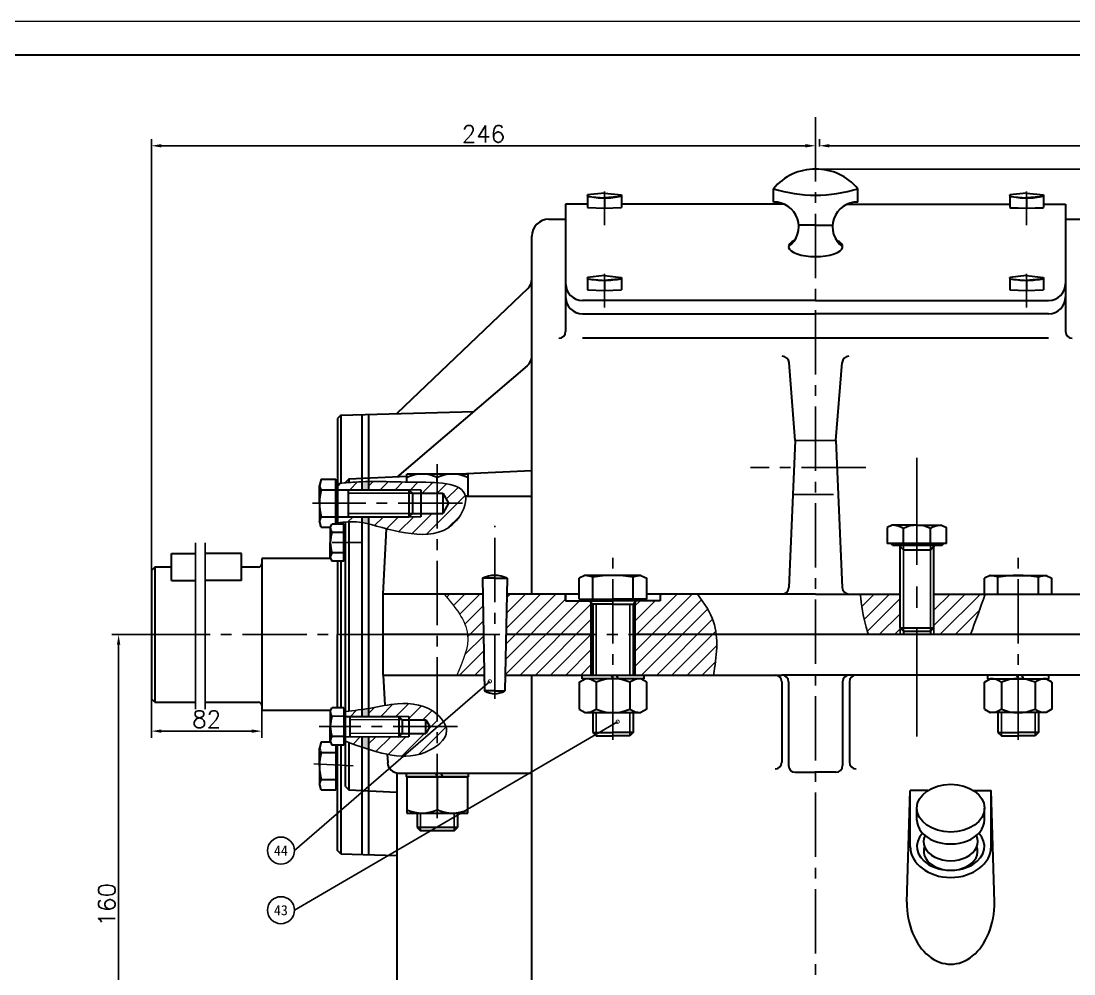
# Model space of a CAD drawing. Header units: millimetres. Extents: x -4 to 3231, y -4 to 1068.
# Drawn here: x 1361.3 to 1673.1, y 785.4 to 1067.6 of the extents above; entities that cross this region are included whole.
import ezdxf
from ezdxf import colors
from ezdxf.entities.mleader import LeaderData, LeaderLine
from ezdxf.enums import TextEntityAlignment as Align
from ezdxf.math import Vec2, Vec3

# ---------------------------------------------------------------- set-up
doc = ezdxf.new("R2010")
doc.units = ezdxf.units.MM
for name, pattern in [('ACAD_ISO02W100', [15, 12, -3]), ('CENTER', [50.8, 31.75, -6.35, 6.35, -6.35]), ('CENTER2', [28.575, 19.05, -3.175, 3.175, -3.175])]:
    doc.linetypes.add(name, pattern=pattern)
for name, color, linetype in [('中心线', 1, 'CENTER2'), ('细实线', 7, 'Continuous'), ('细实线层', 7, 'Continuous'), ('虚线层', 7, 'ACAD_ISO02W100')]:
    doc.layers.add(name, color=color, linetype=linetype)
for name, color, linetype, lineweight in [('剖面线', 5, 'Continuous', 20), ('标注线', 3, 'Continuous', 20), ('粗实线', 7, 'Continuous', 30), ('粗实线层', 7, 'Continuous', 30)]:
    doc.layers.add(name, color=color, linetype=linetype, lineweight=lineweight)
doc.styles.get("Standard").update_dxf_attribs({"font": 'txt', "bigfont": 'gbcbig.shx'})
doc.styles.add('国标字母', font='simfang.ttf', dxfattribs={"width": 0.667, "height": 5})
doc.dimstyles.new('直线', dxfattribs={"dimtxt": 5, "dimasz": 3, "dimexe": 2, "dimexo": 0, "dimgap": 1, "dimtad": 1, "dimdec": 0, "dimdsep": 46, "dimtxsty": 'Standard', "dimcen": 2.5, "dimadec": 0, "dimazin": 0, "dimtfac": 1, "dimtdec": 0, "dimtix": 1, "dimtmove": 0, "dimatfit": 3, "dimfxl": 1, "dimtfill": 1, "dimarcsym": 1})
pattern_1 = [(45, (-1764.066, -3005.4543), (-2.245064, 2.245064), [])]

# ---------------------------------------------------------------- blocks, each defined once
blk = doc.blocks.new('*D10')
at = {"layer": 'Defpoints', "color": 0, "transparency": 16777216}
for p in [(1596.56, 1023.75), (1728.56, 725.89), (1799.52, 725.89)]:
    blk.add_point(p, dxfattribs=at)
at = {"layer": '标注线', "color": 0, "lineweight": -2, "transparency": 16777216}
for p, q in [((1596.56, 1023.75), (1801.52, 1023.75)), ((1799.52, 1020.75), (1799.52, 728.89)), ((1728.56, 725.89), (1801.52, 725.89))]:
    blk.add_line(p, q, dxfattribs=at)
at = {"layer": '标注线', "color": 0, "transparency": 16777216}
for points in [[(1799.02, 1020.75), (1800.02, 1020.75), (1799.52, 1023.75)], [(1799.02, 728.89), (1800.02, 728.89), (1799.52, 725.89)]]:
    blk.add_solid(points, dxfattribs=at)
at = {"layer": '标注线', "color": 0, "transparency": 16777216, "insert": (1796.02, 885.89), "char_height": 5, "attachment_point": 5, "rotation": 90, "bg_fill": 3, "box_fill_scale": 1.1, "bg_fill_color": 256, "bg_fill_true_color": 13158600, "bg_fill_transparency": 0}
blk.add_mtext('298', dxfattribs=at)
blk = doc.blocks.new('*D18')
at = {"layer": 'Defpoints', "color": 0, "transparency": 16777216}
for p in [(1596.56, 1030.63), (1596.56, 1030.63), (1399.88, 904.89)]:
    blk.add_point(p, dxfattribs=at)
at = {"layer": '标注线', "color": 0, "lineweight": -2, "transparency": 16777216}
for p, q in [((1399.88, 904.89), (1399.88, 1032.63)), ((1596.56, 1030.63), (1596.56, 1032.63)), ((1402.88, 1030.63), (1593.56, 1030.63))]:
    blk.add_line(p, q, dxfattribs=at)
at = {"layer": '标注线', "color": 0, "transparency": 16777216}
for points in [[(1402.88, 1031.13), (1402.88, 1030.13), (1399.88, 1030.63)], [(1593.56, 1031.13), (1593.56, 1030.13), (1596.56, 1030.63)]]:
    blk.add_solid(points, dxfattribs=at)
at = {"layer": '标注线', "color": 0, "transparency": 16777216, "insert": (1498.22, 1034.13), "char_height": 5, "attachment_point": 5, "bg_fill": 3, "box_fill_scale": 1.1, "bg_fill_color": 256, "bg_fill_true_color": 13158600, "bg_fill_transparency": 0}
blk.add_mtext('246', dxfattribs=at)
blk = doc.blocks.new('*D19')
at = {"layer": 'Defpoints', "color": 0, "transparency": 16777216}
for p in [(1597.67, 1030.44), (1788.42, 1030.63), (1788.42, 894.89)]:
    blk.add_point(p, dxfattribs=at)
at = {"layer": '标注线', "color": 0, "lineweight": -2, "transparency": 16777216}
for p, q in [((1597.67, 1030.44), (1597.67, 1032.63)), ((1788.42, 894.89), (1788.42, 1032.63)), ((1600.67, 1030.63), (1785.42, 1030.63))]:
    blk.add_line(p, q, dxfattribs=at)
at = {"layer": '标注线', "color": 0, "transparency": 16777216}
for points in [[(1600.67, 1031.13), (1600.67, 1030.13), (1597.67, 1030.63)], [(1785.42, 1031.13), (1785.42, 1030.13), (1788.42, 1030.63)]]:
    blk.add_solid(points, dxfattribs=at)
at = {"layer": '标注线', "color": 0, "transparency": 16777216, "insert": (1693.05, 1034.13), "char_height": 5, "attachment_point": 5, "bg_fill": 3, "box_fill_scale": 1.1, "bg_fill_color": 256, "bg_fill_true_color": 13158600, "bg_fill_transparency": 0}
blk.add_mtext('223', dxfattribs=at)
blk = doc.blocks.new('*D20')
at = {"layer": 'Defpoints', "color": 0, "transparency": 16777216}
for p in [(1399.88, 866.89), (1432.6, 863.39), (1432.6, 857.29)]:
    blk.add_point(p, dxfattribs=at)
at = {"layer": '标注线', "color": 0, "lineweight": -2, "transparency": 16777216}
for p, q in [((1399.88, 866.89), (1399.88, 855.29)), ((1432.6, 863.39), (1432.6, 855.29)), ((1402.88, 857.29), (1429.6, 857.29))]:
    blk.add_line(p, q, dxfattribs=at)
at = {"layer": '标注线', "color": 0, "transparency": 16777216}
for points in [[(1402.88, 857.79), (1402.88, 856.79), (1399.88, 857.29)], [(1429.6, 857.79), (1429.6, 856.79), (1432.6, 857.29)]]:
    blk.add_solid(points, dxfattribs=at)
at = {"layer": '标注线', "color": 0, "transparency": 16777216, "insert": (1416.24, 860.79), "char_height": 5, "attachment_point": 5, "bg_fill": 3, "box_fill_scale": 1.1, "bg_fill_color": 256, "bg_fill_true_color": 13158600, "bg_fill_transparency": 0}
blk.add_mtext('82', dxfattribs=at)
blk = doc.blocks.new('*D21')
at = {"layer": 'Defpoints', "color": 0, "transparency": 16777216}
for p in [(1398.26, 885.89), (1390.19, 725.89), (1464.56, 725.89)]:
    blk.add_point(p, dxfattribs=at)
at = {"layer": '标注线', "color": 0, "lineweight": -2, "transparency": 16777216}
for p, q in [((1398.26, 885.89), (1388.19, 885.89)), ((1390.19, 882.89), (1390.19, 728.89)), ((1464.56, 725.89), (1388.19, 725.89))]:
    blk.add_line(p, q, dxfattribs=at)
at = {"layer": '标注线', "color": 0, "transparency": 16777216}
for points in [[(1389.69, 882.89), (1390.69, 882.89), (1390.19, 885.89)], [(1389.69, 728.89), (1390.69, 728.89), (1390.19, 725.89)]]:
    blk.add_solid(points, dxfattribs=at)
at = {"layer": '标注线', "color": 0, "transparency": 16777216, "insert": (1386.69, 805.89), "char_height": 5, "attachment_point": 5, "rotation": 90, "bg_fill": 3, "box_fill_scale": 1.1, "bg_fill_color": 256, "bg_fill_true_color": 13158600, "bg_fill_transparency": 0}
blk.add_mtext('160', dxfattribs=at)
blk = doc.blocks.new('_TagCircle')
at = {"color": 0, "linetype": 'ByBlock', "lineweight": -2, "transparency": 16777216}
blk.add_circle((0, 0), 4, dxfattribs=at)
at = {"layer": '细实线', "color": 0, "transparency": 16777216, "style": '国标字母'}
blk.add_attdef('TAGNUMBER', text='', height=3, dxfattribs=at).set_placement((0, -1.5), align=Align.CENTER)
blk = doc.blocks.new('_DotSmall')
at = {"color": 0, "linetype": 'ByBlock', "const_width": 0.5}
blk.add_lwpolyline([(-0.0625, 0, 1), (0.0625, 0, 1)], format="xyb", close=True, dxfattribs=at)

msp = doc.modelspace()

# ---------------------------------------------------------------- hatches: boundary and pattern name
at = {"layer": '剖面线'}
h = msp.add_hatch(dxfattribs=at)
h.set_pattern_fill('ANSI31', color=0)
edge = h.paths.add_edge_path()
edge.add_spline(control_points=[(1462.19, 931.13), (1461.54, 931.11), (1460.28, 931.04), (1458.98, 930.94), (1458.36, 930.89)], knot_values=[74.303672, 74.303672, 74.303672, 74.303672, 76.386603, 78.268728, 78.268728, 78.268728, 78.268728], degree=3, periodic=0)
edge.add_spline(control_points=[(1458.36, 930.89), (1458.03, 930.87), (1457.69, 930.84), (1457.36, 930.81)], knot_values=[78.268728, 78.268728, 78.268728, 78.268728, 79.271144, 79.271144, 79.271144, 79.271144], degree=3, periodic=0)
edge.add_spline(control_points=[(1457.36, 930.81), (1456.9, 930.76), (1456.43, 930.72), (1455.97, 930.68)], knot_values=[79.271144, 79.271144, 79.271144, 79.271144, 80.651292, 80.651292, 80.651292, 80.651292], degree=3, periodic=0)
edge.add_spline(control_points=[(1455.97, 930.68), (1455.63, 930.64), (1455.3, 930.61), (1454.96, 930.58)], knot_values=[80.651292, 80.651292, 80.651292, 80.651292, 81.653734, 81.653734, 81.653734, 81.653734], degree=3, periodic=0)
edge.add_line((1454.96, 930.58), (1454.96, 928.78))
edge.add_line((1454.96, 928.78), (1462.2, 928.78))
edge.add_line((1462.2, 928.78), (1462.19, 931.13))
edge = h.paths.add_edge_path()
edge.add_spline(control_points=[(1484.56, 930.84), (1482.24, 931.02), (1479.02, 931.01), (1476.17, 931.04), (1475.56, 931.05)], knot_values=[53.438429, 53.438429, 53.438429, 53.438429, 59.137239, 60.765287, 60.765287, 60.765287, 60.765287], degree=3, periodic=0)
edge.add_spline(control_points=[(1475.56, 931.05), (1471.23, 931.12), (1467.71, 931.25), (1464.16, 931.19)], knot_values=[60.765287, 60.765287, 60.765287, 60.765287, 72.20733, 72.20733, 72.20733, 72.20733], degree=3, periodic=0)
edge.add_line((1464.16, 931.19), (1464.16, 928.78))
edge.add_line((1464.16, 928.78), (1476.16, 928.78))
edge.add_line((1476.16, 928.78), (1479.66, 928.78))
edge.add_line((1479.66, 928.78), (1479.66, 927.78))
edge.add_line((1479.66, 927.78), (1484.56, 927.78))
edge.add_line((1484.56, 927.78), (1484.56, 930.84))
edge = h.paths.add_edge_path()
edge.add_spline(control_points=[(1484.56, 916.06), (1486.68, 916.63), (1490.83, 918.99), (1493.32, 924.81), (1492.9, 926.89)], knot_values=[28.613307, 28.613307, 28.613307, 28.613307, 35.285703, 43.152637, 43.152637, 43.152637, 43.152637], degree=3, periodic=0)
edge.add_spline(control_points=[(1492.9, 926.89), (1492.34, 929.62), (1488.75, 930.53), (1484.56, 930.84)], knot_values=[43.152637, 43.152637, 43.152637, 43.152637, 53.438429, 53.438429, 53.438429, 53.438429], degree=3, periodic=0)
edge.add_line((1484.56, 930.84), (1484.56, 927.78))
edge.add_line((1484.56, 927.78), (1486.16, 927.78))
edge.add_line((1486.16, 927.78), (1487.89, 924.78))
edge.add_line((1487.89, 924.78), (1486.16, 921.78))
edge.add_line((1486.16, 921.78), (1484.56, 921.78))
edge.add_line((1484.56, 921.78), (1484.56, 916.06))
edge = h.paths.add_edge_path()
edge.add_line((1484.56, 921.78), (1479.66, 921.78))
edge.add_line((1479.66, 921.78), (1479.66, 920.78))
edge.add_line((1479.66, 920.78), (1476.16, 920.78))
edge.add_line((1476.16, 920.78), (1464.16, 920.78))
edge.add_line((1464.16, 920.78), (1464.16, 918.64))
edge.add_spline(control_points=[(1464.16, 918.64), (1464.43, 918.57), (1466.15, 918.13), (1467.97, 917.64), (1469.53, 917.24)], knot_values=[9.274024, 9.274024, 9.274024, 9.274024, 10.1111, 14.455987, 14.455987, 14.455987, 14.455987], degree=3, periodic=0)
edge.add_spline(control_points=[(1469.53, 917.24), (1474.61, 915.95), (1480.06, 914.86), (1484.56, 916.06)], knot_values=[14.455987, 14.455987, 14.455987, 14.455987, 28.613307, 28.613307, 28.613307, 28.613307], degree=3, periodic=0)
edge.add_line((1484.56, 916.06), (1484.56, 921.78))
edge = h.paths.add_edge_path()
edge.add_line((1462.19, 920.78), (1454.96, 920.78))
edge.add_line((1454.96, 920.78), (1454.96, 918.98))
edge.add_spline(control_points=[(1454.96, 918.98), (1455.3, 919.01), (1455.63, 919.05), (1455.97, 919.08)], knot_values=[0, 0, 0, 0, 1.001878, 1.001878, 1.001878, 1.001878], degree=3, periodic=0)
edge.add_spline(control_points=[(1455.97, 919.08), (1456.43, 919.12), (1456.9, 919.16), (1457.36, 919.2)], knot_values=[1.001878, 1.001878, 1.001878, 1.001878, 2.378673, 2.378673, 2.378673, 2.378673], degree=3, periodic=0)
edge.add_spline(control_points=[(1457.36, 919.2), (1457.69, 919.22), (1458.03, 919.24), (1458.36, 919.25)], knot_values=[2.378673, 2.378673, 2.378673, 2.378673, 3.374875, 3.374875, 3.374875, 3.374875], degree=3, periodic=0)
edge.add_spline(control_points=[(1458.36, 919.25), (1459.37, 919.3), (1460.66, 919.28), (1461.92, 919.1), (1462.19, 919.06)], knot_values=[3.374875, 3.374875, 3.374875, 3.374875, 6.41423, 7.260973, 7.260973, 7.260973, 7.260973], degree=3, periodic=0)
edge.add_line((1462.19, 919.06), (1462.19, 920.78))
h = msp.add_hatch(color=0, dxfattribs=at)
h.dxf.hatch_style = 1
edge = h.paths.add_edge_path()
edge.add_spline(control_points=[(1464.16, 931.19), (1463.51, 931.18), (1462.85, 931.16), (1462.19, 931.13)], knot_values=[72.20733, 72.20733, 72.20733, 72.20733, 74.303672, 74.303672, 74.303672, 74.303672], degree=3, periodic=0)
edge.add_line((1462.19, 931.13), (1462.2, 928.78))
edge.add_line((1462.2, 928.78), (1464.16, 928.78))
edge.add_line((1464.16, 928.78), (1464.16, 931.19))
edge = h.paths.add_edge_path()
edge.add_line((1464.16, 920.78), (1462.19, 920.78))
edge.add_line((1462.19, 920.78), (1462.19, 919.06))
edge.add_spline(control_points=[(1462.19, 919.06), (1462.85, 918.95), (1463.5, 918.8), (1464.16, 918.64)], knot_values=[7.260973, 7.260973, 7.260973, 7.260973, 9.274024, 9.274024, 9.274024, 9.274024], degree=3, periodic=0)
edge.add_line((1464.16, 918.64), (1464.16, 920.78))
h = msp.add_hatch(dxfattribs=at)
h.set_pattern_fill('ANSI31', color=0)
h.set_pattern_definition(pattern_1)
edge = h.paths.add_edge_path()
edge.add_line((1621.56, 897.89), (1609.79, 897.89))
edge.add_spline(control_points=[(1609.79, 897.89), (1610.18, 894.58), (1610.66, 890.53), (1611.99, 886.6), (1612.26, 885.89)], knot_values=[0, 0, 0, 0, 9.981465, 12.243322, 12.243322, 12.243322, 12.243322], degree=3, periodic=0)
edge.add_line((1612.26, 885.89), (1621.56, 885.89))
edge.add_line((1621.56, 885.89), (1621.56, 887.89))
edge.add_line((1621.56, 887.89), (1621.56, 897.89))
edge = h.paths.add_edge_path()
edge.add_spline(control_points=[(1642.43, 885.89), (1643.96, 890.02), (1645.38, 893.95), (1646.8, 897.89)], knot_values=[53.715808, 53.715808, 53.715808, 53.715808, 66.485942, 66.485942, 66.485942, 66.485942], degree=3, periodic=0)
edge.add_line((1646.8, 897.89), (1631.56, 897.89))
edge.add_line((1631.56, 897.89), (1631.56, 887.89))
edge.add_line((1631.56, 887.89), (1631.56, 885.89))
edge.add_line((1631.56, 885.89), (1642.43, 885.89))
h = msp.add_hatch(dxfattribs=at)
h.set_pattern_fill('ANSI31', color=0)
edge = h.paths.add_edge_path()
edge.add_spline(control_points=[(1462.19, 863.69), (1460.92, 863.51), (1459.64, 863.34), (1458.36, 863.19)], knot_values=[1.005346, 1.005346, 1.005346, 1.005346, 4.870638, 4.870638, 4.870638, 4.870638], degree=3, periodic=0)
edge.add_spline(control_points=[(1458.36, 863.19), (1458.03, 863.15), (1457.69, 863.11), (1457.36, 863.07)], knot_values=[0, 0, 0, 0, 1.005346, 1.005346, 1.005346, 1.005346], degree=3, periodic=0)
edge.add_line((1457.36, 863.07), (1457.36, 861.66))
edge.add_line((1457.36, 861.66), (1462.19, 861.66))
edge.add_line((1462.19, 861.66), (1462.19, 863.69))
edge = h.paths.add_edge_path()
edge.add_spline(control_points=[(1484.56, 862.22), (1481.27, 865.13), (1475.52, 865.89), (1470.24, 865.09), (1469.01, 864.88)], knot_values=[11.807968, 11.807968, 11.807968, 11.807968, 24.035281, 27.790678, 27.790678, 27.790678, 27.790678], degree=3, periodic=0)
edge.add_spline(control_points=[(1469.01, 864.88), (1467.64, 864.64), (1466.03, 864.31), (1464.41, 864.03), (1464.16, 863.99)], knot_values=[6.86112, 6.86112, 6.86112, 6.86112, 11.0377, 11.807968, 11.807968, 11.807968, 11.807968], degree=3, periodic=0)
edge.add_line((1464.16, 863.99), (1464.16, 861.66))
edge.add_line((1464.16, 861.66), (1473.16, 861.66))
edge.add_line((1473.16, 861.66), (1476.16, 861.66))
edge.add_line((1476.16, 861.66), (1476.16, 860.66))
edge.add_line((1476.16, 860.66), (1481.16, 860.65))
edge.add_line((1481.16, 860.65), (1482.3, 858.67))
edge.add_line((1482.3, 858.67), (1484.56, 858.67))
edge.add_line((1484.56, 858.67), (1484.56, 862.22))
edge = h.paths.add_edge_path()
edge.add_spline(control_points=[(1484.56, 853.02), (1486.18, 854.26), (1487.63, 856.16), (1487.24, 858.25), (1487.1, 858.67)], knot_values=[31.971842, 31.971842, 31.971842, 31.971842, 37.402284, 38.747584, 38.747584, 38.747584, 38.747584], degree=3, periodic=0)
edge.add_line((1487.1, 858.67), (1484.68, 858.67))
edge.add_line((1484.68, 858.67), (1484.56, 858.56))
edge.add_line((1484.56, 858.56), (1484.56, 853.02))
edge = h.paths.add_edge_path()
edge.add_line((1484.56, 858.56), (1474.51, 849.86))
edge.add_spline(control_points=[(1474.51, 849.86), (1476.58, 849.83), (1479.94, 850.3), (1483.46, 852.19), (1484.56, 853.02)], knot_values=[38.747584, 38.747584, 38.747584, 38.747584, 45.025445, 48.704108, 48.704108, 48.704108, 48.704108], degree=3, periodic=0)
edge.add_line((1484.56, 853.02), (1484.56, 858.56))
edge = h.paths.add_edge_path()
edge.add_line((1484.56, 858.56), (1484.56, 858.67))
edge.add_line((1484.56, 858.67), (1482.3, 858.67))
edge.add_line((1482.3, 858.67), (1481.16, 856.63))
edge.add_line((1481.16, 856.63), (1476.16, 856.63))
edge.add_line((1476.16, 856.63), (1476.16, 855.63))
edge.add_line((1476.16, 855.63), (1473.16, 855.63))
edge.add_line((1473.16, 855.63), (1464.16, 855.65))
edge.add_line((1464.16, 855.65), (1464.16, 851.9))
edge.add_spline(control_points=[(1464.16, 851.9), (1466, 851.32), (1467.86, 850.81), (1469.73, 850.43)], knot_values=[53.589418, 53.589418, 53.589418, 53.589418, 59.388926, 59.388926, 59.388926, 59.388926], degree=3, periodic=0)
edge.add_spline(control_points=[(1469.73, 850.43), (1471.31, 850.11), (1472.9, 849.89), (1474.51, 849.86)], knot_values=[48.704108, 48.704108, 48.704108, 48.704108, 53.589418, 53.589418, 53.589418, 53.589418], degree=3, periodic=0)
edge.add_line((1474.51, 849.86), (1484.56, 858.56))
edge = h.paths.add_edge_path()
edge.add_line((1462.19, 855.65), (1457.36, 855.66))
edge.add_line((1457.36, 855.66), (1457.36, 854.27))
edge.add_spline(control_points=[(1457.36, 854.27), (1457.69, 854.14), (1458.03, 854.02), (1458.36, 853.9)], knot_values=[65.488684, 65.488684, 65.488684, 65.488684, 66.542704, 66.542704, 66.542704, 66.542704], degree=3, periodic=0)
edge.add_spline(control_points=[(1458.36, 853.9), (1459.64, 853.44), (1460.91, 852.98), (1462.19, 852.54)], knot_values=[61.450132, 61.450132, 61.450132, 61.450132, 65.488684, 65.488684, 65.488684, 65.488684], degree=3, periodic=0)
edge.add_line((1462.19, 852.54), (1462.19, 855.65))
h = msp.add_hatch(color=0, dxfattribs=at)
h.dxf.hatch_style = 1
edge = h.paths.add_edge_path()
edge.add_spline(control_points=[(1464.16, 863.99), (1463.51, 863.88), (1462.85, 863.78), (1462.19, 863.69)], knot_values=[4.870638, 4.870638, 4.870638, 4.870638, 6.86112, 6.86112, 6.86112, 6.86112], degree=3, periodic=0)
edge.add_line((1462.19, 863.69), (1462.19, 861.66))
edge.add_line((1462.19, 861.66), (1464.16, 861.66))
edge.add_line((1464.16, 861.66), (1464.16, 863.99))
edge = h.paths.add_edge_path()
edge.add_line((1464.16, 855.65), (1462.19, 855.65))
edge.add_line((1462.19, 855.65), (1462.19, 852.54))
edge.add_spline(control_points=[(1462.19, 852.54), (1462.85, 852.32), (1463.5, 852.1), (1464.16, 851.9)], knot_values=[59.388926, 59.388926, 59.388926, 59.388926, 61.450132, 61.450132, 61.450132, 61.450132], degree=3, periodic=0)
edge.add_line((1464.16, 851.9), (1464.16, 855.65))
at = {"layer": '细实线'}
h = msp.add_hatch(dxfattribs=at)
h.set_pattern_fill('ANSI31', color=0)
h.set_pattern_definition(pattern_1)
edge = h.paths.add_edge_path()
edge.add_line((1497.98, 897.89), (1486.59, 897.89))
edge.add_spline(control_points=[(1486.59, 897.89), (1489.82, 894.01), (1493.06, 890.13), (1493.52, 885.89)], knot_values=[0, 0, 0, 0, 13.856406, 13.856406, 13.856406, 13.856406], degree=3, periodic=0)
edge.add_line((1493.52, 885.89), (1498.22, 885.89))
edge.add_line((1498.22, 885.89), (1497.98, 897.89))
edge = h.paths.add_edge_path()
edge.add_line((1498.22, 885.89), (1493.52, 885.89))
edge.add_spline(control_points=[(1493.52, 885.89), (1493.93, 882.08), (1492.12, 877.99), (1490.3, 873.89)], knot_values=[0, 0, 0, 0, 12.423314, 12.423314, 12.423314, 12.423314], degree=3, periodic=0)
edge.add_line((1490.3, 873.89), (1498.46, 873.89))
edge.add_line((1498.46, 873.89), (1498.22, 885.89))
h.paths.add_polyline_path([(1530.06, 895.29, 0.414214), (1529.46, 895.89), (1522.56, 895.89), (1522.56, 897.89), (1505.13, 897.89), (1504.89, 885.89), (1530.06, 885.89)])
h.paths.add_polyline_path([(1530.06, 885.89), (1504.89, 885.89), (1504.65, 873.89), (1530.06, 873.89)])
edge = h.paths.add_edge_path()
edge.add_spline(control_points=[(1567.17, 885.89), (1567.03, 887.17), (1566.16, 891.44), (1563.49, 895.22), (1561.6, 897.89)], knot_values=[0, 0, 0, 0, 3.963042, 13.493166, 13.493166, 13.493166, 13.493166], degree=3, periodic=0)
edge.add_line((1561.6, 897.89), (1550.56, 897.89))
edge.add_line((1550.56, 897.89), (1550.56, 895.89))
edge.add_line((1550.56, 895.89), (1543.66, 895.89))
edge.add_arc((1543.66, 895.29), 0.6, 90, 180)
edge.add_line((1543.06, 895.29), (1543.06, 885.89))
edge.add_line((1543.06, 885.89), (1567.17, 885.89))
edge = h.paths.add_edge_path()
edge.add_spline(control_points=[(1566.36, 873.89), (1566.98, 877.98), (1567.59, 882.07), (1567.17, 885.89)], knot_values=[13.493166, 13.493166, 13.493166, 13.493166, 25.276795, 25.276795, 25.276795, 25.276795], degree=3, periodic=0)
edge.add_line((1567.17, 885.89), (1543.06, 885.89))
edge.add_line((1543.06, 885.89), (1543.06, 873.89))
edge.add_line((1543.06, 873.89), (1566.36, 873.89))

# ---------------------------------------------------------------- linework, layer by layer
at = {"layer": '中心线', "color": 0}
for p, q in [((1596.56, 1039.1), (1596.56, 697.6)), ((1484.56, 831.54), (1484.56, 936.4)), ((1611.4, 935.39), (1577.28, 935.39)), ((1491.98, 924.78), (1447.63, 924.78)), ((1501.56, 866.88), (1501.56, 918.06)), ((1457.36, 913.11), (1457.36, 914.26)), ((1461.89, 913.11), (1453.41, 913.11)), ((1536.56, 854.67), (1536.56, 911.79)), ((1656.56, 854.67), (1656.56, 911.79)), ((1536.56, 896.39), (1536.56, 897.89)), ((1398.26, 885.89), (1824.08, 885.89)), ((1490.49, 858.67), (1449.58, 858.67)), ((1457.36, 858.67), (1457.36, 857.52)), ((1459.6, 847), (1448.03, 847.62)), ((1484.56, 844.88), (1484.56, 842.88))]:
    msp.add_line(p, q, dxfattribs=at)
at = {"layer": '中心线', "color": 0, "linetype": 'CENTER', "lineweight": -3}
msp.add_line((1626.56, 855.71), (1626.56, 940.35), dxfattribs=at)
at = {"layer": '剖面线', "color": 0}
msp.add_spline([(1486.59, 897.89), (1493.52, 885.89), (1490.3, 873.89)], degree=3, dxfattribs=at)
at = {"layer": '粗实线', "color": 0}
for p, q in [((1534.06, 1016.56), (1529.06, 1016.06)), ((1534.06, 1016.56), (1539.06, 1016.06)), ((1584.06, 1013.98), (1584.06, 1017.93)), ((1609.06, 1013.98), (1609.06, 1017.93)), ((1659.06, 1016.56), (1654.06, 1016.06)), ((1659.06, 1016.56), (1664.06, 1016.06)), ((1529.06, 1013.32), (1522.56, 1013.32)), ((1522.56, 1013.32), (1522.56, 975.64)), ((1529.06, 1015.86), (1529.06, 1016.06)), ((1529.06, 1016.06), (1529.06, 1015.66)), ((1529.06, 1016.06), (1529.06, 1015.66)), ((1529.06, 1015.86), (1529.06, 1012.4)), ((1529.06, 1015.66), (1534.06, 1015.17)), ((1539.06, 1015.66), (1534.06, 1015.17)), ((1534.06, 1015.17), (1534.06, 1012.13)), ((1539.06, 1016.06), (1539.06, 1015.66)), ((1539.06, 1015.86), (1539.06, 1012.4)), ((1587.31, 1013.32), (1539.06, 1013.32)), ((1605.81, 1013.32), (1654.06, 1013.32)), ((1654.06, 1015.86), (1654.06, 1016.06)), ((1654.06, 1016.06), (1654.06, 1015.66)), ((1654.06, 1016.06), (1654.06, 1015.66)), ((1654.06, 1015.86), (1654.06, 1012.4)), ((1654.06, 1015.66), (1659.06, 1015.17)), ((1664.06, 1015.66), (1659.06, 1015.17)), ((1659.06, 1015.17), (1659.06, 1012.13)), ((1664.06, 1016.06), (1664.06, 1015.66)), ((1664.06, 1015.86), (1664.06, 1012.4)), ((1664.06, 1013.32), (1670.56, 1013.32)), ((1670.56, 1013.32), (1670.56, 985.87)), ((1670.56, 1013.32), (1670.56, 975.64)), ((1529.06, 1012.4), (1534.06, 1012.13)), ((1534.06, 1012.64), (1534.06, 1012.13)), ((1534.06, 1012.13), (1539.06, 1012.4)), ((1654.06, 1012.4), (1659.06, 1012.13)), ((1659.06, 1012.64), (1659.06, 1012.13)), ((1659.06, 1012.13), (1664.06, 1012.4)), ((1517.56, 1008.89), (1522.56, 1008.89)), ((1596.56, 1007.16), (1591.56, 1007.16)), ((1596.56, 1007.16), (1601.56, 1007.16)), ((1670.56, 1008.89), (1675.56, 1008.89)), ((1512.56, 934.39), (1512.56, 1003.89)), ((1512.56, 991.27), (1512.56, 991.62)), ((1534.06, 992.17), (1529.06, 991.67)), ((1529.06, 991.47), (1529.06, 991.67)), ((1529.06, 991.67), (1529.06, 991.27)), ((1529.06, 991.67), (1529.06, 991.27)), ((1529.06, 991.47), (1529.06, 988.01)), ((1534.06, 992.17), (1539.06, 991.67)), ((1539.06, 991.67), (1539.06, 991.27)), ((1539.06, 991.47), (1539.06, 988.01)), ((1659.06, 992.17), (1654.06, 991.67)), ((1654.06, 991.47), (1654.06, 991.67)), ((1654.06, 991.67), (1654.06, 991.27)), ((1654.06, 991.67), (1654.06, 991.27)), ((1654.06, 991.47), (1654.06, 988.01)), ((1659.06, 992.17), (1664.06, 991.67)), ((1664.06, 991.67), (1664.06, 991.27)), ((1664.06, 991.47), (1664.06, 988.01)), ((1511.32, 988.38), (1472.56, 951.35)), ((1529.06, 991.27), (1534.06, 990.78)), ((1539.06, 991.27), (1534.06, 990.78)), ((1534.06, 990.78), (1534.06, 987.74)), ((1654.06, 991.27), (1659.06, 990.78)), ((1664.06, 991.27), (1659.06, 990.78)), ((1659.06, 990.78), (1659.06, 987.74)), ((1529.06, 988.01), (1534.06, 987.74)), ((1534.06, 988.25), (1534.06, 987.74)), ((1534.06, 987.74), (1539.06, 988.01)), ((1654.06, 988.01), (1659.06, 987.74)), ((1659.06, 988.25), (1659.06, 987.74)), ((1659.06, 987.74), (1664.06, 988.01)), ((1596.56, 984.82), (1527.56, 984.82)), ((1596.56, 984.82), (1665.56, 984.82)), ((1527.56, 980.87), (1596.56, 980.87)), ((1665.56, 980.87), (1596.56, 980.87)), ((1665.56, 973.64), (1527.56, 973.64)), ((1512.56, 968.49), (1512.56, 968.95)), ((1590.56, 943.39), (1588.71, 966.46)), ((1602.56, 943.39), (1604.41, 966.46)), ((1511.15, 965.45), (1472.56, 932.54)), ((1455.97, 950.87), (1454.96, 949.87)), ((1455.97, 950.87), (1495.35, 951.97)), ((1455.97, 950.87), (1455.97, 930.68)), ((1462.16, 951.04), (1462.2, 928.78)), ((1464.16, 951.1), (1464.16, 928.78)), ((1454.96, 949.87), (1454.96, 918.61)), ((1590.56, 943.39), (1588.64, 899.8)), ((1602.56, 943.39), (1604.47, 899.8)), ((1475.56, 932.68), (1458.36, 931.89)), ((1475.56, 932.68), (1475.56, 933.39)), ((1484.56, 933.39), (1475.56, 933.39)), ((1475.56, 931.05), (1475.56, 932.68)), ((1493.56, 933.39), (1484.56, 933.39)), ((1484.56, 930.84), (1484.56, 932.39)), ((1512.56, 934.39), (1490.99, 933.39)), ((1493.56, 933.39), (1493.56, 926.89)), ((1512.56, 926.89), (1512.56, 934.39)), ((1450.16, 931.88), (1449.66, 930.01)), ((1449.66, 924.78), (1449.66, 930.01)), ((1450.16, 931.88), (1454.46, 931.88)), ((1454.46, 918.61), (1454.46, 931.88)), ((1454.96, 930.58), (1454.46, 931.08)), ((1458.36, 931.89), (1457.36, 930.89)), ((1457.36, 930.81), (1457.36, 930.89)), ((1458.36, 931.89), (1458.36, 930.89)), ((1450.16, 928.78), (1454.46, 928.78)), ((1454.96, 928.78), (1476.16, 928.78)), ((1458.2, 928.78), (1458.2, 920.78)), ((1476.16, 928.78), (1476.16, 920.78)), ((1476.16, 928.78), (1477.16, 927.78)), ((1477.16, 927.78), (1477.16, 921.78)), ((1477.16, 927.78), (1486.16, 927.78)), ((1479.66, 928.78), (1479.66, 920.78)), ((1486.16, 927.78), (1486.16, 921.78)), ((1486.16, 927.78), (1487.89, 924.78)), ((1492.9, 926.89), (1512.56, 926.89)), ((1493.56, 926.89), (1492.9, 926.89)), ((1512.56, 897.89), (1512.56, 926.89)), ((1449.66, 924.78), (1449.66, 919.55)), ((1487.89, 924.78), (1486.16, 921.78)), ((1450.16, 920.78), (1454.46, 920.78)), ((1454.96, 920.78), (1476.16, 920.78)), ((1462.19, 920.78), (1462.19, 861.66)), ((1464.16, 920.78), (1464.16, 861.66)), ((1477.16, 921.78), (1476.16, 920.78)), ((1477.16, 921.78), (1486.16, 921.78)), ((1450.16, 917.68), (1449.66, 919.55)), ((1450.16, 917.68), (1452.93, 917.68)), ((1452.86, 917.51), (1453.35, 918.61)), ((1452.86, 917.51), (1452.86, 913.11)), ((1456.85, 918.62), (1453.35, 918.61)), ((1454.96, 918.98), (1454.59, 918.61)), ((1455.97, 919.08), (1455.97, 918.61)), ((1456.87, 907.62), (1456.85, 918.62)), ((1457.36, 917.51), (1456.85, 918.02)), ((1457.36, 840.89), (1457.36, 919.2)), ((1458.36, 919.25), (1458.36, 863.19)), ((1468.56, 897.89), (1469.53, 917.24)), ((1619.26, 918.29), (1617.76, 917.59)), ((1617.76, 917.59), (1617.76, 912.89)), ((1626.56, 918.29), (1619.26, 918.29)), ((1622.56, 912.89), (1622.56, 917.29)), ((1626.56, 918.29), (1633.86, 918.29)), ((1630.56, 912.89), (1630.56, 917.29)), ((1633.86, 918.29), (1635.36, 917.59)), ((1635.36, 912.89), (1635.36, 917.59)), ((1456.86, 916.12), (1453.36, 916.11)), ((1452.87, 908.71), (1452.86, 913.11)), ((1635.36, 912.89), (1617.76, 912.89)), ((1619.33, 912.39), (1618.83, 912.89)), ((1619.33, 912.39), (1634.06, 912.39)), ((1622.56, 910.99), (1621.34, 912.39)), ((1621.56, 887.89), (1621.56, 911.99)), ((1622.56, 910.99), (1630.56, 910.99)), ((1630.56, 910.99), (1631.78, 912.39)), ((1631.56, 887.89), (1631.56, 911.99)), ((1634.06, 912.39), (1634.56, 912.89)), ((1405.88, 901.89), (1405.88, 909.89)), ((1405.88, 909.89), (1412.93, 909.89)), ((1426.6, 909.89), (1415.83, 909.89)), ((1426.6, 901.89), (1426.6, 909.89)), ((1453.02, 908.39), (1432.6, 908.39)), ((1432.6, 908.39), (1432.6, 863.39)), ((1452.87, 908.71), (1453.37, 907.61)), ((1456.87, 910.12), (1453.37, 910.11)), ((1456.87, 907.62), (1453.37, 907.61)), ((1454.96, 907.61), (1454.96, 885.89)), ((1455.97, 907.61), (1455.97, 864.16)), ((1457.36, 908.71), (1456.85, 908.21)), ((1400.88, 905.89), (1399.88, 904.89)), ((1399.88, 904.89), (1399.88, 866.89)), ((1405.88, 905.89), (1400.88, 905.89)), ((1400.88, 905.89), (1400.88, 865.89)), ((1431.6, 905.89), (1426.6, 905.89)), ((1431.6, 905.89), (1428.6, 905.89)), ((1405.88, 901.89), (1412.93, 901.89)), ((1426.6, 901.89), (1415.83, 901.89)), ((1497.89, 902.58), (1498.56, 869.18)), ((1501.56, 902.58), (1497.89, 902.58)), ((1501.56, 902.58), (1505.23, 902.58)), ((1505.23, 902.58), (1504.56, 869.18)), ((1528.26, 903.39), (1526.56, 902.59)), ((1526.56, 897.89), (1526.56, 902.59)), ((1544.86, 903.39), (1528.26, 903.39)), ((1530.56, 897.89), (1530.56, 902.89)), ((1542.56, 897.89), (1542.56, 902.89)), ((1544.86, 903.39), (1546.56, 902.59)), ((1546.56, 897.89), (1546.56, 902.59)), ((1648.26, 903.39), (1646.56, 902.59)), ((1646.56, 897.89), (1646.56, 902.59)), ((1648.26, 903.39), (1664.86, 903.39)), ((1650.56, 897.89), (1650.56, 902.89)), ((1662.56, 897.89), (1662.56, 902.89)), ((1664.86, 903.39), (1666.56, 902.59)), ((1666.56, 897.89), (1666.56, 902.59)), ((1468.56, 873.89), (1468.56, 897.89)), ((1497.98, 897.89), (1468.56, 897.89)), ((1526.56, 897.89), (1505.13, 897.89)), ((1522.56, 895.89), (1522.56, 897.89)), ((1522.56, 897.89), (1522.56, 895.89)), ((1526.56, 896.39), (1526.56, 897.89)), ((1530.56, 896.39), (1530.56, 897.89)), ((1542.56, 896.39), (1542.56, 897.89)), ((1586.64, 897.89), (1546.56, 897.89)), ((1546.56, 896.39), (1546.56, 897.89)), ((1550.56, 897.89), (1550.56, 895.89)), ((1596.56, 897.89), (1586.64, 897.89)), ((1596.56, 897.89), (1606.47, 897.89)), ((1606.47, 897.89), (1621.56, 897.89)), ((1631.56, 897.89), (1724.56, 897.89)), ((1522.56, 895.89), (1536.56, 895.89)), ((1526.56, 896.39), (1536.56, 896.39)), ((1527.76, 896.39), (1528.26, 895.89)), ((1530.56, 894.89), (1529.74, 895.89)), ((1530.06, 895.29), (1530.06, 873.89)), ((1536.56, 894.89), (1530.56, 894.89)), ((1530.56, 894.89), (1530.56, 873.89)), ((1546.56, 896.39), (1536.56, 896.39)), ((1550.56, 895.89), (1536.56, 895.89)), ((1536.56, 894.89), (1542.56, 894.89)), ((1542.56, 894.89), (1543.37, 895.89)), ((1542.56, 894.89), (1542.56, 873.89)), ((1543.06, 895.29), (1543.06, 873.89)), ((1545.36, 896.39), (1544.86, 895.89)), ((1454.96, 864.16), (1454.96, 885.89)), ((1498.22, 885.89), (1468.56, 885.89)), ((1530.06, 885.89), (1504.89, 885.89)), ((1724.56, 885.89), (1543.06, 885.89)), ((1621.56, 887.89), (1622.56, 886.89)), ((1622.56, 886.89), (1630.56, 886.89)), ((1622.56, 886.89), (1622.56, 885.89)), ((1631.56, 887.89), (1630.56, 886.89)), ((1630.56, 886.89), (1630.56, 885.89)), ((1468.56, 873.89), (1498.46, 873.89)), ((1468.56, 873.89), (1469.01, 864.88)), ((1504.65, 873.89), (1586.56, 873.89)), ((1512.56, 750.89), (1512.56, 873.89)), ((1527.46, 872.79), (1527.46, 873.89)), ((1536.01, 873.89), (1536.56, 872.79)), ((1537.56, 873.89), (1538.11, 872.79)), ((1545.66, 873.89), (1545.66, 872.79)), ((1724.56, 873.89), (1586.56, 873.89)), ((1647.46, 873.89), (1647.46, 872.79)), ((1656.01, 873.89), (1656.56, 872.79)), ((1657.56, 873.89), (1658.11, 872.79)), ((1665.66, 872.79), (1665.66, 873.89)), ((1526.56, 871.79), (1528.29, 872.79)), ((1545.66, 872.79), (1527.46, 872.79)), ((1531.56, 871.79), (1531.56, 863.79)), ((1541.56, 871.79), (1541.56, 863.79)), ((1546.56, 871.79), (1544.83, 872.79)), ((1586.56, 871.89), (1586.56, 848.09)), ((1588.56, 871.89), (1588.56, 847.09)), ((1604.56, 871.89), (1604.56, 847.09)), ((1606.56, 871.89), (1606.56, 848.09)), ((1646.56, 871.79), (1648.29, 872.79)), ((1647.46, 872.79), (1665.66, 872.79)), ((1651.56, 871.79), (1651.56, 863.79)), ((1661.56, 871.79), (1661.56, 863.79)), ((1666.56, 871.79), (1664.83, 872.79)), ((1400.88, 865.89), (1399.88, 866.89)), ((1501.56, 869.18), (1498.56, 869.18)), ((1501.56, 869.18), (1504.56, 869.18)), ((1400.88, 865.89), (1412.93, 865.89)), ((1415.83, 865.89), (1431.6, 865.89)), ((1452.87, 863.07), (1453.37, 864.16)), ((1456.87, 864.16), (1453.37, 864.17)), ((1456.87, 864.16), (1456.85, 853.16)), ((1457.36, 863.07), (1456.85, 863.57)), ((1526.56, 863.79), (1528.29, 862.79)), ((1546.56, 863.79), (1544.83, 862.79)), ((1646.56, 863.79), (1648.29, 862.79)), ((1666.56, 863.79), (1664.83, 862.79)), ((1453.02, 863.39), (1432.6, 863.39)), ((1452.87, 863.07), (1452.86, 858.67)), ((1456.87, 861.66), (1453.37, 861.67)), ((1473.16, 861.66), (1473.15, 855.63)), ((1473.16, 861.66), (1474.16, 860.66)), ((1474.16, 860.66), (1474.16, 856.63)), ((1474.16, 860.66), (1481.16, 860.65)), ((1476.16, 861.66), (1476.16, 855.63)), ((1481.16, 856.63), (1481.16, 860.65)), ((1481.16, 860.65), (1482.3, 858.67)), ((1528.29, 862.79), (1544.83, 862.79)), ((1530.56, 862.79), (1530.56, 856.89)), ((1542.56, 862.79), (1542.56, 856.89)), ((1664.83, 862.79), (1648.29, 862.79)), ((1650.56, 862.79), (1650.56, 856.89)), ((1662.56, 862.79), (1662.56, 856.89)), ((1452.86, 854.27), (1452.86, 858.67)), ((1482.3, 858.67), (1481.16, 856.63)), ((1452.86, 854.27), (1453.35, 853.16)), ((1456.86, 855.66), (1453.36, 855.66)), ((1457.36, 854.27), (1456.85, 853.76)), ((1462.19, 855.65), (1462.19, 820.73)), ((1464.16, 855.65), (1464.16, 820.73)), ((1473.16, 855.63), (1474.16, 856.63)), ((1474.16, 856.63), (1481.16, 856.63)), ((1530.56, 856.89), (1531.56, 855.89)), ((1530.56, 856.89), (1536.56, 856.89)), ((1531.56, 855.89), (1536.56, 855.89)), ((1542.56, 856.89), (1536.56, 856.89)), ((1541.56, 855.89), (1536.56, 855.89)), ((1542.56, 856.89), (1541.56, 855.89)), ((1650.56, 856.89), (1651.56, 855.89)), ((1650.56, 856.89), (1656.56, 856.89)), ((1651.56, 855.89), (1656.56, 855.89)), ((1662.56, 856.89), (1656.56, 856.89)), ((1661.56, 855.89), (1656.56, 855.89)), ((1662.56, 856.89), (1661.56, 855.89)), ((1450.16, 854.1), (1449.66, 852.23)), ((1449.66, 847), (1449.66, 852.23)), ((1450.16, 854.1), (1452.93, 854.1)), ((1456.85, 853.16), (1453.35, 853.17)), ((1454.46, 853.17), (1454.46, 839.9)), ((1454.96, 852.8), (1454.59, 853.17)), ((1454.96, 821.91), (1454.96, 853.16)), ((1455.97, 853.16), (1455.97, 820.91)), ((1458.36, 853.9), (1458.36, 839.89)), ((1450.16, 851), (1454.46, 851)), ((1469.73, 850.43), (1469.86, 847.92)), ((1449.66, 847), (1449.66, 841.76)), ((1472.56, 844.92), (1472.56, 749.89)), ((1473.05, 844.88), (1512.56, 844.88)), ((1475.46, 843.78), (1475.46, 844.88)), ((1484.01, 844.88), (1484.56, 843.78)), ((1485.56, 844.88), (1486.11, 843.78)), ((1493.66, 844.88), (1493.66, 843.78)), ((1590.56, 845.09), (1596.56, 845.09)), ((1602.56, 845.09), (1596.56, 845.09)), ((1450.16, 839.9), (1449.66, 841.76)), ((1450.16, 843), (1454.46, 843)), ((1493.66, 843.78), (1475.46, 843.78)), ((1484.56, 843.78), (1475.46, 843.78)), ((1475.56, 843.78), (1475.56, 839.68)), ((1475.56, 843.78), (1475.56, 838.38)), ((1475.56, 843.78), (1493.56, 843.78)), ((1475.56, 842.78), (1475.56, 832.98)), ((1484.56, 843.78), (1484.56, 833.98)), ((1484.56, 843.78), (1493.66, 843.78)), ((1493.56, 832.98), (1493.56, 843.78)), ((1450.16, 839.9), (1454.46, 839.9)), ((1454.96, 841.2), (1454.46, 840.7)), ((1457.36, 840.89), (1458.36, 839.89)), ((1458.36, 839.89), (1472.56, 839.23)), ((1623.56, 806.67), (1624.56, 839.66)), ((1629.75, 839.66), (1624.56, 839.66)), ((1624.56, 823.16), (1624.56, 839.66)), ((1643.37, 839.66), (1648.56, 839.66)), ((1648.56, 823.16), (1648.56, 839.66)), ((1649.56, 806.67), (1648.56, 839.66)), ((1475.56, 832.98), (1484.56, 832.98)), ((1478.56, 832.98), (1490.56, 832.98)), ((1478.56, 832.98), (1493.56, 832.98)), ((1478.56, 832.98), (1478.56, 828.78)), ((1626.56, 830.94), (1626.56, 834.48)), ((1646.56, 830.94), (1646.56, 834.48)), ((1455.96, 820.91), (1454.96, 821.91)), ((1455.97, 820.91), (1472.56, 820.44))]:
    msp.add_line(p, q, dxfattribs=at)
for centre, radius, start, end in [((1596.56, 1007.43), 16.32, 40.0201, 139.9799), ((1596.56, 1057.57), 41.57, 252.4991, 287.5009), ((1534.6, 1046.05), 30.88, 259.6702, 269.0024), ((1533.52, 1046.05), 30.88, 270.9976, 280.3298), ((1584.27, 1006.68), 7.3, 305.9463, 91.6676), ((1608.85, 1006.68), 7.3, 88.3324, 234.0537), ((1659.6, 1046.05), 30.88, 259.6702, 269.0024), ((1658.52, 1046.05), 30.88, 270.9976, 280.3298), ((1517.56, 1003.89), 5, 90, 180), ((1508.56, 991.27), 4, 313.6923, 0), ((1527.56, 989.82), 5, 180, 270), ((1534.6, 1021.65), 30.88, 259.6702, 269.0024), ((1533.52, 1021.65), 30.88, 270.9976, 280.3298), ((1659.6, 1021.65), 30.88, 259.6702, 269.0024), ((1658.52, 1021.65), 30.88, 270.9976, 280.3298), ((1665.56, 989.82), 5, 270, 0), ((1527.56, 985.87), 5, 180, 270), ((1665.56, 985.87), 5, 270, 0), ((1520.56, 975.64), 2, 270, 0), ((1672.56, 975.64), 2, 180, 270), ((1508.56, 968.49), 4, 310.4478, 0), ((1586.71, 966.3), 2, 4.5906, 90), ((1606.4, 966.3), 2, 90, 175.4094), ((1480.06, 922.77), 10.63, 64.9424, 115.0576), ((1489.06, 922.77), 10.63, 64.9424, 115.0576), ((1457.44, 932.45), 8.16, 197.3757, 206.7393), ((1465.91, 924.78), 16.25, 165.75, 194.25), ((1457.44, 917.11), 8.16, 153.2607, 162.6243), ((1457.44, 918.37), 4.67, 190.5978, 208.9304), ((1619.26, 912.34), 5.95, 56.2832, 90), ((1626.56, 909.79), 8.5, 61.9275, 118.0725), ((1633.86, 912.34), 5.95, 90, 123.7168), ((1462.11, 913.13), 9.25, 161.1856, 199.0349), ((1621.16, 911.99), 0.4, 0, 90), ((1631.96, 911.99), 0.4, 90, 180), ((1457.46, 907.87), 4.67, 151.2902, 169.6227), ((1501.56, 894.57), 8.81, 65.3926, 114.6074), ((1525.55, 885.39), 18.2, 74.0282, 81.4422), ((1536.56, 867.14), 36.25, 80.4727, 99.5273), ((1547.57, 885.39), 18.2, 98.5578, 105.9718), ((1645.55, 885.39), 18.2, 74.0282, 81.4422), ((1656.56, 867.14), 36.25, 80.4727, 99.5273), ((1667.57, 885.39), 18.2, 98.5578, 105.9718), ((1586.64, 899.89), 2, 270, 357.4831), ((1606.47, 899.89), 2, 182.5169, 270), ((1529.46, 895.29), 0.6, 0, 90), ((1543.66, 895.29), 0.6, 90, 180), ((1584.56, 871.89), 2, 0, 90), ((1586.56, 871.89), 2, 0, 90), ((1606.56, 871.89), 2, 90, 180), ((1608.56, 871.89), 2, 90, 180), ((1528.29, 866.95), 5.84, 55.9715, 90), ((1536.56, 859.79), 13, 67.3801, 112.6199), ((1544.83, 866.95), 5.84, 90, 124.0285), ((1648.29, 866.95), 5.84, 55.9715, 90), ((1656.56, 859.79), 13, 67.3801, 112.6199), ((1664.83, 866.95), 5.84, 90, 124.0285), ((1501.55, 874.38), 6, 240.0686, 299.9314), ((1528.29, 868.63), 5.84, 270, 304.0285), ((1536.56, 875.79), 13, 247.3801, 292.6199), ((1544.83, 868.63), 5.84, 235.9715, 270), ((1648.29, 868.63), 5.84, 270, 304.0285), ((1656.56, 875.79), 13, 247.3801, 292.6199), ((1664.83, 868.63), 5.84, 235.9715, 270), ((1462.11, 858.65), 9.25, 160.9651, 198.8144), ((1457.46, 863.91), 4.67, 190.3773, 208.7098), ((1457.44, 853.41), 4.67, 151.0696, 169.4022), ((1457.44, 854.67), 8.16, 197.3757, 206.7393), ((1465.91, 847), 16.25, 165.75, 194.25), ((1584.56, 848.09), 2, 270, 0), ((1608.56, 848.09), 2, 180, 270), ((1473.05, 848.08), 3.2, 182.8624, 270), ((1590.56, 847.09), 2, 180, 270), ((1602.56, 847.09), 2, 270, 0), ((1457.44, 839.33), 8.16, 153.2607, 162.6243), ((1480.06, 843.61), 10.62, 244.9424, 295.0576), ((1489.06, 843.61), 10.62, 244.9424, 295.0576)]:
    msp.add_arc(centre, radius, start, end, dxfattribs=at)
at = {"layer": '粗实线', "color": 0, "lineweight": 30}
for centre, start, end in [((1431.6, 906.89), 270, 0), ((1431.6, 864.89), 359.9987, 90)]:
    msp.add_arc(centre, 1, start, end, dxfattribs=at)
at = {"layer": '粗实线', "color": 0}
for centre, major_axis, ratio, start_param, end_param in [((1596.56, 1000.76), (-8, 0), 0.37027, 5.60008, 10.107883), ((1636.56, 830.94), (-10, 0), 0.707107, 6.283185, 9.424778), ((1636.56, 823.16), (10, 0), 0.707107, 2.559228, 6.86555), ((1636.56, 824.58), (8, 0), 0.707107, 2.823769, 6.601009), ((1636.56, 823.16), (12, 0), 0.766032, 3.141593, 6.283185), ((1636.56, 821.75), (-8, 0), 0.707107, 6.030505, 9.677458), ((1636.56, 806.67), (0, -18.4), 0.706572, 4.712389, 7.853982)]:
    msp.add_ellipse(centre, major_axis=major_axis, ratio=ratio, start_param=start_param, end_param=end_param, dxfattribs=at)
msp.add_ellipse((1636.56, 834.48), major_axis=(-10, 0), ratio=0.707107, dxfattribs=at)
at = {"layer": '粗实线层', "color": 0}
for p, q in [((1526.56, 871.79), (1526.56, 863.79)), ((1546.56, 863.79), (1546.56, 871.79)), ((1646.56, 863.79), (1646.56, 871.79)), ((1666.56, 871.79), (1666.56, 863.79)), ((1490.56, 832.98), (1490.56, 828.78)), ((1478.56, 828.78), (1479.56, 827.78)), ((1490.56, 828.78), (1478.56, 828.78)), ((1489.56, 827.78), (1479.56, 827.78)), ((1489.56, 827.78), (1490.56, 828.78))]:
    msp.add_line(p, q, dxfattribs=at)
at = {"layer": '粗实线层', "color": 0, "lineweight": 30}
msp.add_lwpolyline([(1882.75, 236.57), (728.75, 236.57), (728.75, 1057.57), (1882.75, 1057.57)], close=True, dxfattribs=at)
at = {"layer": '细实线', "color": 0}
for p, q in [((1534.06, 1007.13), (1534.06, 1017.13)), ((1659.06, 1007.13), (1659.06, 1017.13)), ((1654.06, 1012.13), (1664.06, 1012.13)), ((1534.06, 982.74), (1534.06, 992.74)), ((1659.06, 982.74), (1659.06, 992.74)), ((1458.2, 927.78), (1479.96, 927.78)), ((1476.16, 928.78), (1479.66, 928.78)), ((1458.2, 921.78), (1479.96, 921.78)), ((1476.16, 920.78), (1479.66, 920.78)), ((1412.93, 891.89), (1412.93, 913.03)), ((1415.83, 863.81), (1415.83, 913.03)), ((1622.56, 886.89), (1622.56, 912.39)), ((1630.56, 886.89), (1630.56, 912.39)), ((1531.56, 894.89), (1531.56, 873.89)), ((1541.56, 894.89), (1541.56, 873.89)), ((1412.93, 863.73), (1412.93, 891.89)), ((1530.06, 885.89), (1504.89, 885.89)), ((1596.56, 885.89), (1543.06, 885.89)), ((1621.56, 887.89), (1621.56, 885.89)), ((1631.56, 887.89), (1631.56, 885.89)), ((1473.16, 861.66), (1476.16, 861.66)), ((1531.56, 862.79), (1531.56, 855.89)), ((1541.56, 862.79), (1541.56, 855.89)), ((1651.56, 862.79), (1651.56, 855.89)), ((1661.56, 862.79), (1661.56, 855.89)), ((1473.16, 855.63), (1476.16, 855.63))]:
    msp.add_line(p, q, dxfattribs=at)
for points in [[(1454.96, 918.98), (1461.37, 919.17), (1464.99, 918.43), (1490.14, 919.52), (1492.9, 926.89), (1477.46, 931.03), (1460.21, 931.03), (1454.96, 930.58)], [(1561.6, 897.89), (1566.36, 889.64), (1566.36, 873.89)]]:
    msp.add_spline(points, degree=3, dxfattribs=at)
msp.add_open_spline([(1609.79, 897.89), (1610.18, 894.58), (1610.66, 890.53), (1611.99, 886.6), (1612.26, 885.89)], degree=3, knots=[0, 0, 0, 0, 9.981465, 12.243322, 12.243322, 12.243322, 12.243322], dxfattribs=at)
msp.add_open_spline([(1642.43, 885.89), (1643.96, 890.02), (1645.38, 893.95), (1646.8, 897.89)], degree=3, dxfattribs=at)
at = {"layer": '细实线层', "color": 0}
for p, q in [((1479.56, 827.78), (1479.56, 832.98)), ((1489.56, 827.78), (1489.56, 832.98))]:
    msp.add_line(p, q, dxfattribs=at)
at = {"layer": '细实线层', "color": 0, "lineweight": 20}
msp.add_lwpolyline([(703.75, 1067.57), (1892.75, 1067.57), (1892.75, 226.57), (703.75, 226.57)], close=True, dxfattribs=at)
at = {"layer": '虚线层', "color": 0}
for p, q in [((1590.56, 943.39), (1602.56, 943.39)), ((1589.86, 927.39), (1603.26, 927.39))]:
    msp.add_line(p, q, dxfattribs=at)

# ---------------------------------------------------------------- next in the draw order: dimensions: what is measured, and where the dimension line sits
at = {"layer": '标注线'}
dim = msp.add_linear_dim(base=(1799.52, 725.89), p1=(1596.56, 1023.75), p2=(1728.56, 725.89), angle=90, dimstyle='直线', dxfattribs=at)
dim.commit()
dim.dimension.update_dxf_attribs({"geometry": '*D10', "text_midpoint": (1799.52, 885.89), "dimtype": 160})
dim = msp.add_linear_dim(base=(1432.6, 857.29), p1=(1399.88, 866.89), p2=(1432.6, 863.39), text='82', dimstyle='直线', dxfattribs=at)
dim.commit()
dim.dimension.update_dxf_attribs({"geometry": '*D20', "text_midpoint": (1416.24, 860.79)})

# ---------------------------------------------------------------- next in the draw order: linework, layer by layer
at = {"layer": '粗实线层', "color": 0}
msp.add_line((1621.56, 887.89), (1631.56, 887.89), dxfattribs=at)

# ---------------------------------------------------------------- next in the draw order: dimensions: what is measured, and where the dimension line sits
at = {"layer": '标注线'}
dim = msp.add_linear_dim(base=(1596.56, 1030.63), p1=(1399.88, 904.89), p2=(1596.56, 1030.63), text='246', dimstyle='直线', dxfattribs=at)
dim.commit()
dim.dimension.update_dxf_attribs({"geometry": '*D18', "text_midpoint": (1498.22, 1034.13)})
dim = msp.add_linear_dim(base=(1390.19, 725.89), p1=(1398.26, 885.89), p2=(1464.56, 725.89), angle=90, dimstyle='直线', dxfattribs=at)
dim.commit()
dim.dimension.update_dxf_attribs({"geometry": '*D21', "text_midpoint": (1386.69, 805.89)})

# ---------------------------------------------------------------- next in the draw order: linework, layer by layer
at = {"layer": '粗实线', "color": 0}
for p, q in [((1457.36, 861.66), (1473.16, 861.66)), ((1458.69, 861.66), (1458.68, 855.65)), ((1457.36, 855.66), (1473.16, 855.63))]:
    msp.add_line(p, q, dxfattribs=at)
at = {"layer": '细实线', "color": 0}
for p, q in [((1474.16, 860.66), (1458.69, 860.69)), ((1474.16, 856.63), (1458.69, 856.66))]:
    msp.add_line(p, q, dxfattribs=at)
msp.add_spline([(1457.36, 863.07), (1464.92, 864.12), (1472.75, 865.38), (1484.56, 862.22), (1487.32, 857.43), (1480.88, 850.99), (1469.73, 850.43), (1457.36, 854.27)], degree=3, dxfattribs=at)

# ---------------------------------------------------------------- next in the draw order: dimensions: what is measured, and where the dimension line sits
at = {"layer": '标注线'}
dim = msp.add_linear_dim(base=(1788.42, 1030.63), p1=(1597.67, 1030.44), p2=(1788.42, 894.89), text='223', dimstyle='直线', dxfattribs=at)
dim.commit()
dim.dimension.update_dxf_attribs({"geometry": '*D19', "text_midpoint": (1693.05, 1034.13)})

# ---------------------------------------------------------------- next in the draw order: leaders
at = {"layer": '细实线'}
ml = msp.add_multileader_block('Standard', dxfattribs=at)
ml.set_content('_TagCircle', color=256)
ml.set_attribute('TAGNUMBER', '44', width=0)
ml.set_leader_properties()
ml.set_arrow_properties(name='DOTSMALL')
ml.build(insert=Vec2(0, 0))
ml.multileader.update_dxf_attribs({"text_right_attachment_type": 6, "dogleg_length": 0, "arrow_head_size": 2})
ctx = ml.context
ctx.base_point, ctx.arrow_head_size, ctx.plane_origin = Vec3(1434.25, 821.92), 2, Vec3(1500.1, 872.02)
ctx.right_attachment = 6
notes = []
notes.append((ctx, [(0, (1, 1, 0), (1442.25, 821.92), (-1, 0), 0, [(0, [(1500.1, 872.02)], 0, [])])]))
ctx.block.insert = Vec3(1438.25, 821.92)
ml = msp.add_multileader_block('Standard', dxfattribs=at)
ml.set_content('_TagCircle', color=256)
ml.set_attribute('TAGNUMBER', '43', width=0)
ml.set_leader_properties()
ml.set_arrow_properties(name='DOTSMALL')
ml.build(insert=Vec2(0, 0))
ml.multileader.update_dxf_attribs({"text_right_attachment_type": 6, "dogleg_length": 0, "arrow_head_size": 2})
ctx = ml.context
ctx.base_point, ctx.arrow_head_size, ctx.plane_origin = Vec3(1434.25, 804.26), 2, Vec3(1537.94, 860.07)
ctx.right_attachment = 6
notes.append((ctx, [(0, (1, 1, 0), (1442.25, 804.26), (-1, 0), 0, [(0, [(1537.94, 860.07)], 0, [])])]))
ctx.block.insert = Vec3(1438.25, 804.26)
for ctx, leaders in notes:
    for number, flags, end, landing, length, lines in leaders:
        leader = LeaderData()
        leader.index, (leader.has_last_leader_line, leader.has_dogleg_vector, leader.attachment_direction) = number, flags
        leader.last_leader_point, leader.dogleg_vector, leader.dogleg_length = Vec3(end), Vec3(landing), length
        for number, points, colour, breaks in lines:
            line = LeaderLine()
            line.index, line.vertices, line.color, line.breaks = number, Vec3.list(points), colors.encode_raw_color(colour), breaks
            leader.lines.append(line)
        ctx.leaders.append(leader)

doc.saveas('drawing.dxf')
